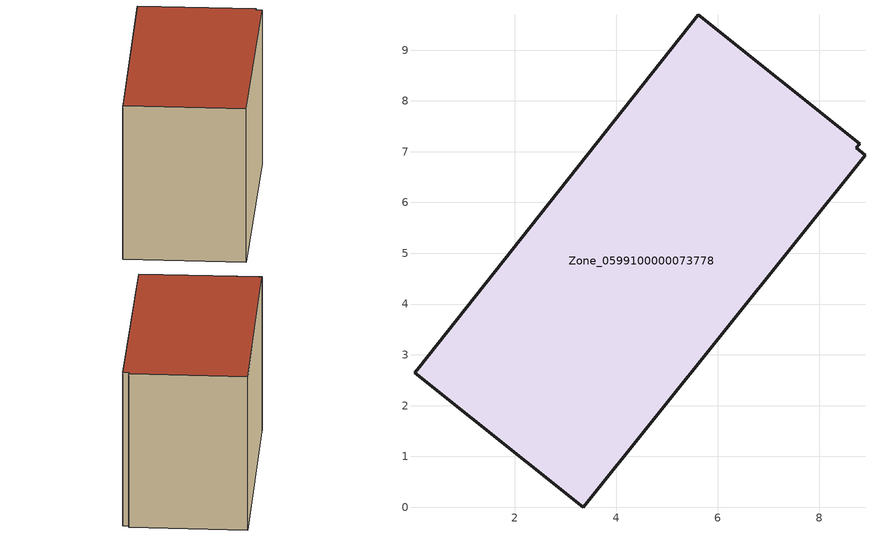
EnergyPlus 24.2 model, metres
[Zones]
Zone_0599100000073778
 floor ground (C_G): 5.61,9.7 8.79,7.16 8.73,7.08 8.9,6.93 3.35,0 0.03,2.65 0.12,2.75 z0.55
 wall outside (C_F): 8.79,7.16 5.61,9.7 0.12,2.75 0.03,2.65 3.35,0 8.9,6.93 8.73,7.08 8.79,7.16 z0.55:6.23
 roof outside (C_R): 5.61,9.7 0.12,2.75 0.03,2.65 3.35,0 8.9,6.93 8.73,7.08 8.79,7.16 z6.23
[BUILDING]
Pand.0599100000073778: North Axis=0; Terrain=City; Loads Convergence Tolerance Value=0.04; Temperature Convergence Tolerance Value=0.4; Solar Distribution=FullExterior; Maximum Number of Warmup Days=25; Minimum Number of Warmup Days=1
[Site:Location]
Rotterdam.The.Hague.AP_ZH_NLD Design_Conditions: Latitude=51.96; Longitude=4.45; Time Zone=1; Elevation=-4.5
[SITE:GROUNDTEMPERATURE:BUILDINGSURFACE]
18, 18, 18, 18, 18, 18, 18, 18, 18, 18, 18, 18
[MATERIAL] Thermal Absorptance=0.9; Solar Absorptance=0.7; Visible Absorptance=0.7
Name | Roughness | Thickness | Conductivity | Density | Specific Heat
G.TI.1946-1964 | MediumSmooth | 0.15 | 1 | 540 | 1210
F.TI.1946-1964 | Rough | 0.3 | 0.857143 | 1920 | 840
R.TI.1946-1964 | MediumRough | 0.2 | 0.277778 | 1500 | 1000
[CONSTRUCTION]
C_G: G.TI.1946-1964
C_F: F.TI.1946-1964
C_R: R.TI.1946-1964
[ZONE]
Zone_0599100000073778: Type=1; Multiplier=1; Ceiling Height=Autocalculate; Volume=Autocalculate; Floor Area=autocalculate; Part of Total Floor Area=Yes
[ZONEINFILTRATION:DESIGNFLOWRATE]
Infil_Zone_0599100000073778: Zone or ZoneList or Space or SpaceList=Zone_0599100000073778; Schedule=AlwaysOn; Design Flow Rate Calculation Method=Flow/Area; Flow Rate per Floor Area=0.003; Constant Term Coefficient=1; Temperature Term Coefficient=0; Velocity Term Coefficient=0; Velocity Squared Term Coefficient=0
[HVACTEMPLATE:ZONE:IDEALLOADSAIRSYSTEM]
Zone_0599100000073778: Maximum Heating Supply Air Temperature=50; Minimum Cooling Supply Air Temperature=13; Maximum Heating Supply Air Humidity Ratio=0.0156; Minimum Cooling Supply Air Humidity Ratio=0.0077; Heating Limit=NoLimit; Cooling Limit=NoLimit; Dehumidification Control Type=ConstantSensibleHeatRatio; Cooling Sensible Heat Ratio=0.7; Dehumidification Setpoint=60; Humidification Control Type=None; Humidification Setpoint=30; Outdoor Air Method=None; Outdoor Air Flow Rate per Person=0.00944; Outdoor Air Flow Rate per Zone Floor Area=0; Outdoor Air Flow Rate per Zone=0; Demand Controlled Ventilation Type=None; Outdoor Air Economizer Type=NoEconomizer; Heat Recovery Type=None; Sensible Heat Recovery Effectiveness=0.7; Latent Heat Recovery Effectiveness=0.65
[ZONECONTROL:THERMOSTAT]
ThermostatControl_Zone_0599100000073778: Zone or ZoneList=Zone_0599100000073778; Control Type Schedule=DualSetpointControlType; Control 1=Thermostat_Zone_0599100000073778; Temperature Difference Between Cutout And Setpoint=0
[THERMOSTATSETPOINT:DUALSETPOINT]
Thermostat_Zone_0599100000073778: Heating Setpoint Temperature Schedule=HeatingSetpoint_Zone_0599100000073778; Cooling Setpoint Temperature Schedule=CoolingSetpoint_Zone_0599100000073778
[SCHEDULE:COMPACT]
HeatingSetpoint_Zone_0599100000073778: Through: 12/31, For: AllDays, Until: 24:00, 21
CoolingSetpoint_Zone_0599100000073778: Through: 12/31, For: AllDays, Until: 24:00, 24
DualSetpointControlType: Through: 12/31, For: AllDays, Until: 24:00, 4
AlwaysOn: Through: 12/31, For: AllDays, Until: 24:00, 1
